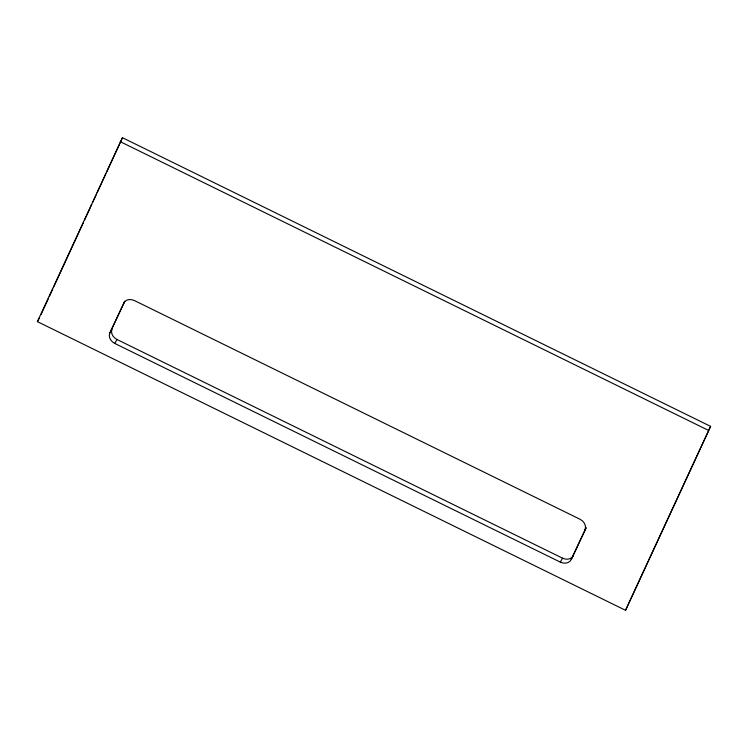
<?xml version="1.0" encoding="UTF-8"?>
<svg xmlns="http://www.w3.org/2000/svg" width="748" height="748" viewBox="0 0 748 748"><rect width="100%" height="100%" fill="white"/><g stroke="black" fill="none" stroke-linecap="round" stroke-linejoin="round"><path stroke-width="1.12" d="M37.4 321.631L122.457 137.697L710.6 426.369L625.543 610.303L37.4 321.631L39.607 317.666M41.065 314.487L48.377 298.611M49.349 296.498L52.762 289.083M53.734 286.97L83.467 222.39M84.44 220.267L91.752 204.391M92.724 202.278L96.137 194.863M97.109 192.75L105.879 173.695M106.861 171.573L122.457 137.697M586.17 527.91L571.285 559.42A8.826 7.246 29.1 0 1 560.327 562.131L114.762 343.435A8.826 7.246 29.1 0 1 109.872 332.954L124.636 301.313M109.872 332.954L124.757 301.444M571.285 559.42L586.039 527.779M625.543 610.303L710.6 426.369M114.762 343.435L116.969 339.47A8.826 7.246 29.1 0 1 112.078 328.989M560.327 562.131L562.533 558.167A8.826 7.246 29.1 0 0 573.492 555.455M120.25 141.662L708.393 430.334M116.969 339.47L562.533 558.167M123.532 303.286A8.826 7.246 29.1 0 1 134.481 300.584L580.055 519.28A8.826 7.246 29.1 0 1 584.936 529.762"/></g></svg>
